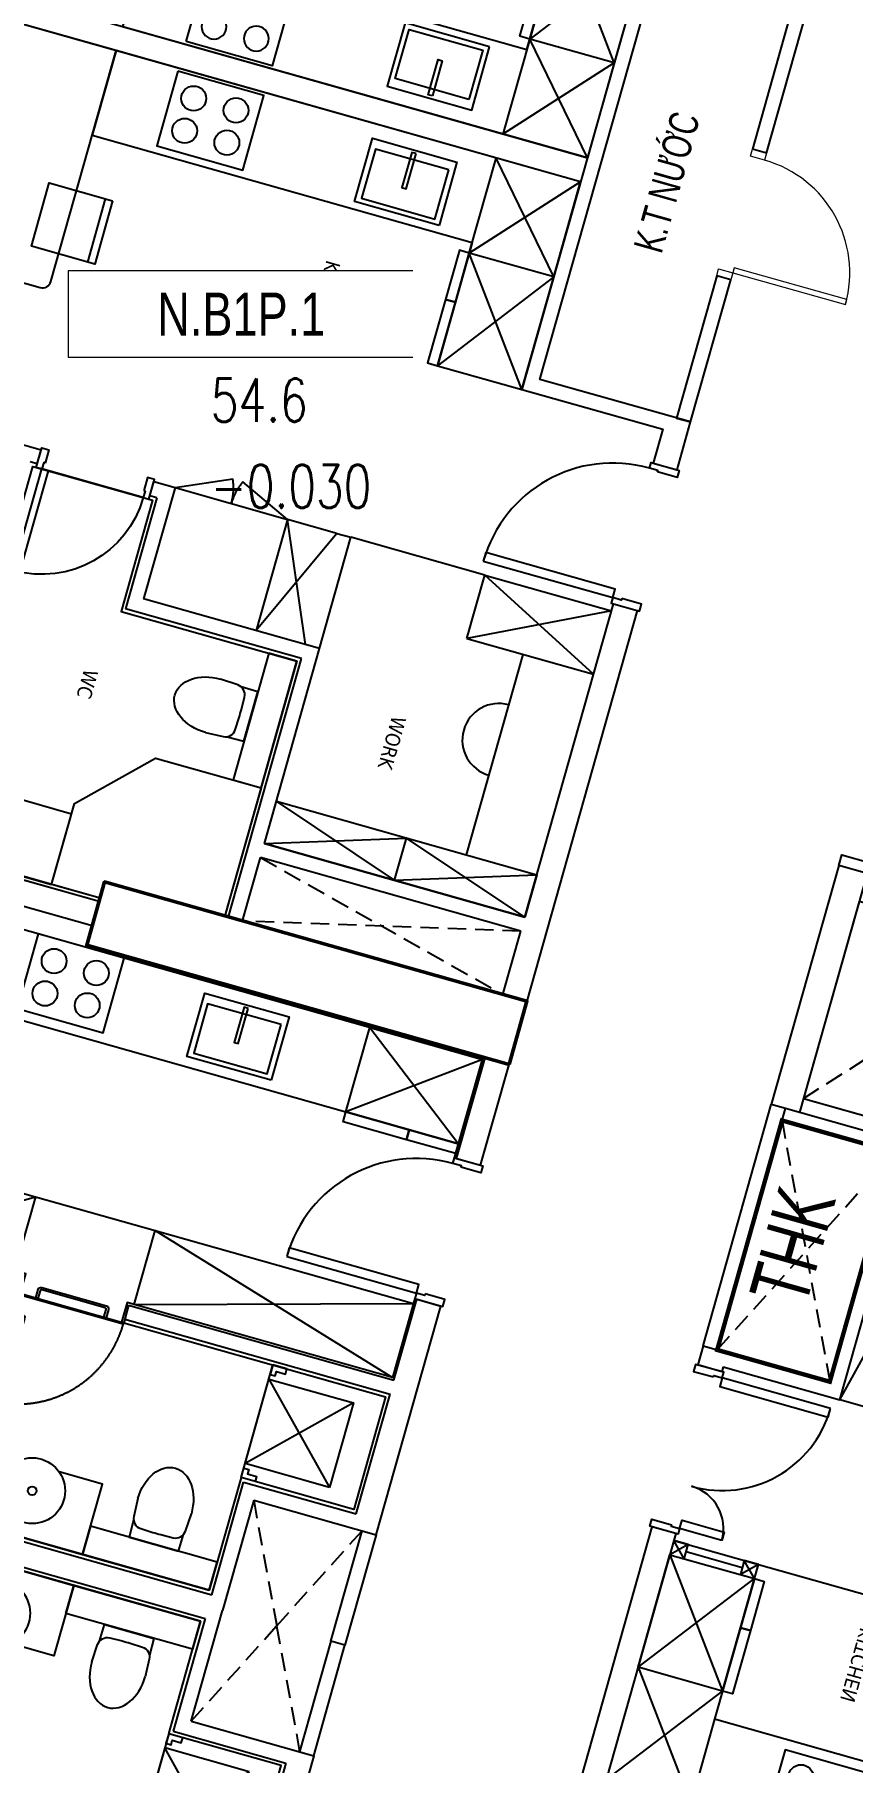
# Model space of a CAD drawing. Header units: millimetres. Extents: x -361669633 to 361256854, y -284153744 to 284385552.
# Drawn here: x -40806 to -35215, y 129725 to 141538 of the extents above; entities that cross this region are included whole.
import ezdxf
from ezdxf.enums import TextEntityAlignment as Align
from ezdxf.xclip import XClip

# ---------------------------------------------------------------- set-up
doc = ezdxf.new("R2010")
doc.units = ezdxf.units.MM
doc.header["$LTSCALE"] = 100
doc.header["$MEASUREMENT"] = 0
doc.header["$XCLIPFRAME"] = 0
doc.set_wipeout_variables(frame=1)
for name, pattern in [('ACAD_ISO03W100', [30, 12, -18]), ('HIDDEN', [0.375, 0.25, -0.125]), ('Xref_ST_MBDV Cot vach 30.7.2022$0$HIDDEN', [0.375, 0.25, -0.125])]:
    doc.linetypes.add(name, pattern=pattern)
for name, color, linetype in [('1VinaPVC-Text', 9, 'Continuous'), ('A-_FURN----_E-_N', 251, 'Continuous'), ('A-_SANIEQPT_E-_N', 251, 'Continuous'), ('A-ANNO-ROOM', 50, 'Continuous'), ('A-CORE-OTLN', 160, 'Continuous'), ('A-FLOR-STRS', 1, 'Continuous'), ('A-WALL-FNSH', 11, 'Continuous'), ('dien tich thong thuy', 3, 'Continuous'), ('IDEA - dim', 251, 'Continuous'), ('KT-Cua', 36, 'Continuous'), ('KT-Khuat', 9, 'HIDDEN'), ('KT-Net manh', 139, 'Continuous'), ('KT-Tuong', 1, 'Continuous'), ('Xref_NT1+NT2_MBDV Cot vach_220729$0$KT-Text', 7, 'Continuous'), ('Xref_ST_MBDV Cot vach 30.7.2022$0$KT-Khuat', 9, 'Xref_ST_MBDV Cot vach 30.7.2022$0$HIDDEN')]:
    doc.layers.add(name, color=color, linetype=linetype)
for name, color, linetype, lineweight in [('A-DOOR', 1, 'Continuous', 9), ('KT-Chuviet', 255, 'Continuous', 15), ('KT-Net cot', 2, 'Continuous', 50), ('KT-Net cua', 87, 'Continuous', 9), ('KT-Net thay', 7, 'Continuous', 15), ('KT-Net truc', 18, 'Continuous', 15)]:
    doc.layers.add(name, color=color, linetype=linetype, lineweight=lineweight)
doc.styles.add('220126_HDN_HBA typical plan$0$211210_HDN_HBA_TYPICAL PLAN CORE OPT 1$0$HBA-Text', font='GOTHIC.TTF')
doc.styles.add('Arial', font='arial.ttf', dxfattribs={"width": 0.7})
doc.styles.add('font unicode ccu', font='arial.ttf')
doc.styles.add('ROMANS', font='ROMANS.SHX')
doc.styles.add('Tahoma', font='tahoma.ttf')
doc.styles.add('Xref_NT1+NT2_MBDV Cot vach_220729$0$Arial', font='arial.ttf', dxfattribs={"width": 0.7})

# ---------------------------------------------------------------- blocks, each defined once
blk = doc.blocks.new('*U243')
at = {"ltscale": 5}
blk.add_lwpolyline([(305, -530), (305, -1.13686837721616e-13), (-305, 0), (-305, -530)], close=True, dxfattribs=at)
for centre in [(-150, -150), (150, -150.0000000000001), (-150, -380), (150, -380)]:
    blk.add_circle(centre, 85, dxfattribs=at)
blk = doc.blocks.new('dc')
for points in [[(-1100, -40), (-1110, -40), (-1110, -100), (-1150, -100), (-1150, 100), (-1100, 100)], [(-50, -40), (-40, -40), (-40, -100), (0, -100), (0, 100), (-50, 100)], [(-1109.999999999985, -400), (-1109.999999999985, -100), (-1049.999999999985, -100), (-1049.999999999985, -400)], [(-39.99999999998545, -869.9999999999709), (-39.99999999998545, -99.9999999999709), (-99.99999999998545, -99.9999999999709), (-99.99999999998545, -869.9999999999709)]]:
    blk.add_lwpolyline(points, close=True)
for centre, radius, start, end in [((-1110.000000000029, -99.9999999999709), 300.0000000000291, 270, 0), ((-40.0000000000291, -100.0000000000873), 769.9999999999345, 180, 270)]:
    blk.add_arc(centre, radius, start, end)
blk = doc.blocks.new('27')
blk.add_line((-5.820766091346741e-11, 100), (-4.365574568510056e-11, 1.455191522836685e-11))
blk.add_lwpolyline([(84.9999999999709, 5099.999999294523), (2.91038304567337e-11, 5099.999999294509), (-2.91038304567337e-11, 100)])
at = {"color": 6, "const_width": 29.99999999999999}
blk.add_lwpolyline([(84.9999999999709, 900.0000000000146), (1714.999999999956, 900.0000000000146), (1714.999999999971, 100.0000000000146), (84.9999999999709, 100)], close=True, dxfattribs=at)
at = {"layer": 'A-_FURN----_E-_N', "linetype": 'Continuous'}
for points in [[(3149.994292274088, 770.0000000000146), (3149.994292274088, 839.9999999999854), (3499.994292274103, 840), (3499.994292274059, 770)], [(3499.994292274059, 770), (3499.994292274103, 840), (3949.994292274088, 840.0000000000146), (3949.994292274059, 770)], [(3149.994292274088, 170.0000000000146), (3149.994292274088, 770.0000000000146), (3949.994292274059, 770), (3949.994292274074, 170.0000000000582)]]:
    blk.add_lwpolyline(points, close=True, dxfattribs=at)
at = {"layer": 'A-WALL-FNSH', "color": 5}
blk.add_lwpolyline([(3099.994292274088, 270), (3099.994292274074, 670)], dxfattribs=at)
at = {"layer": 'IDEA - dim'}
for p, q in [((4149.994292274088, 2320.000000000015), (4149.994292274088, 770.0000000000146)), ((3049.994292274059, 170.0000000000146), (3049.994292274059, 770.0000000000146)), ((3049.994292274059, 770.0000000000146), (3149.994292274059, 670)), ((3149.994292274088, 770.0000000000146), (3049.994292274074, 670.0000000000146)), ((3149.994292274088, 770.0000000000728), (4149.994292274088, 770.0000000000582)), ((3149.994292274074, 269.9999999999854), (3149.994292274088, 770.0000000000146)), ((4149.994292274088, 770.0000000000146), (4749.994292274059, 770.0000000000146)), ((3049.994292274074, 270), (3149.994292274088, 170.0000000000146)), ((3149.994292274074, 269.9999999999854), (3049.994292274059, 170.0000000000146)), ((2999.994292274103, 169.9999999999854), (2999.994292274088, 0))]:
    blk.add_line(p, q, dxfattribs=at)
for points in [[(1814.999999999971, 1000.000000000015), (84.99999999994179, 1000.000000000015), (84.99999999995634, 1400.000000000015), (1814.999999999956, 1400)], [(3149.994292274088, 770.0000000000146), (3049.994292274059, 770.0000000000146), (3049.994292274074, 670.0000000000146), (3149.994292274059, 670)], [(3149.994292274074, 269.9999999999854), (3049.994292274074, 270), (3049.994292274059, 170.0000000000146), (3149.994292274088, 170.0000000000146)]]:
    blk.add_lwpolyline(points, close=True, dxfattribs=at)
at = {"layer": 'KT-Net manh', "linetype": 'ACAD_ISO03W100', "ltscale": 4}
for p, q in [((3049.994292274059, 770.0000000000146), (3049.994292274059, 2320.000000000015)), ((1814.999999999971, 1000.000000000015), (84.99999999995634, 1400.000000000015)), ((3149.994292274088, 170.0000000000146), (3949.994292274059, 770)), ((3949.994292274074, 170.0000000000582), (3149.994292274088, 770.0000000000146)), ((3949.994292274074, 170.0000000000582), (4749.994292274059, 770.0000000000146)), ((4749.994292274045, 170.0000000000146), (3949.994292274059, 770.0000000000582))]:
    blk.add_line(p, q, dxfattribs=at)
at = {"layer": 'KT-Tuong'}
for p, q in [((1714.999999999956, 900.0000000000146), (84.9999999999709, 900.0000000000146)), ((1714.999999999956, 1.455191522836685e-11), (1714.999999999956, 900.0000000000146)), ((1814.999999999971, 170.0000000000146), (1849.994292274059, 170.0000000000146)), ((1849.994292274059, 170.0000000000146), (1849.994292274059, 1.455191522836685e-11)), ((2999.994292274103, 169.9999999999854), (4749.994292274059, 169.9999999999563)), ((1714.999999999971, 100.0000000000146), (-5.820766091346741e-11, 100)), ((1714.999999999956, 1.455191522836685e-11), (-4.365574568510056e-11, 1.455191522836685e-11)), ((1714.999999999956, 1.455191522836685e-11), (1849.994292274059, 1.455191522836685e-11)), ((2999.994292274088, 0), (6799.994292277814, 1.455191522836685e-11))]:
    blk.add_line(p, q, dxfattribs=at)
for points in [[(1814.999999999971, 170.0000000000146), (1814.999999999971, 1000.000000000015), (84.99999999994179, 1000.000000000015)], [(-5.820766091346741e-11, 100), (-4.365574568510056e-11, 1.455191522836685e-11)]]:
    blk.add_lwpolyline(points, dxfattribs=at)
at = {"layer": 'Xref_ST_MBDV Cot vach 30.7.2022$0$KT-Khuat', "linetype": 'Xref_ST_MBDV Cot vach 30.7.2022$0$HIDDEN', "ltscale": 5}
for p, q in [((84.9999999999709, 100), (1714.999999999956, 900.0000000000146)), ((1714.999999999971, 100.0000000000146), (84.9999999999709, 900.0000000000146))]:
    blk.add_line(p, q, dxfattribs=at)
at = {"layer": 'A-_FURN----_E-_N', "rotation": 179.9999999999999}
blk.add_blockref('dc', (1849.994292274074, 84.99997074174462), dxfattribs=at)
at = {"layer": 'A-_SANIEQPT_E-_N', "linetype": 'Continuous', "rotation": 90}
blk.add_blockref('*U243', (4219.994292274074, 1595), dxfattribs=at)
at = {"layer": '1VinaPVC-Text', "style": 'Tahoma', "text_generation_flag": 4}
blk.add_text('KITCHEN', height=100.0000000000054, dxfattribs=at).set_placement((3269.272469775722, 1657.752533752602))
blk = doc.blocks.new('*U244')
at = {"ltscale": 5}
for points in [[(-300, -450), (300, -450), (300, 0), (-300, 0)], [(-261, -65), (261, -65), (261, -415), (-261, -415)], [(-15, -20), (15, -20), (15, -270), (-15, -270)]]:
    blk.add_lwpolyline(points, close=True, dxfattribs=at)
blk = doc.blocks.new('220126_HDN_HBA typical plan$0$210902_YS plan 330pm ver13$0$TOTO-WC-CW822J')
at = {"color": 0}
blk.add_lwpolyline([(-177.2072506700642, -119.1915361834399), (-175, 0), (175, 0), (177.2072506700642, -119.1915361836145)], dxfattribs=at)
blk.add_lwpolyline([(-190, -270), (-183.3947591906181, -144.5004246227618, -0.3908696114996718), (-115.4352058441145, -78.20653349565691), (-27.76706723973621, -75.77130742336158, -0.01388621073825284), (27.76706724101678, -75.77130742336158), (115.4352058439981, -78.20653349565691, -0.3908696114996718), (183.3947591905016, -144.5004246227618), (190, -270)], format="xyb", dxfattribs=at)
blk.add_ellipse((0, -270), major_axis=(0, -270), ratio=0.7037037037037037, start_param=4.71238898038469, end_param=7.853981633974483, dxfattribs=at)
blk = doc.blocks.new('d800')
blk.add_line((760, 70), (40, 70))
for points in [[(40, 790), (40, 70), (85, 70), (85, 790)], [(50, 25), (40, 25), (40, 70), (0, 70), (0, -70), (50, -70)], [(750, 25), (760, 25), (760, 70), (800, 70), (800, -70), (750, -70)]]:
    blk.add_lwpolyline(points, close=True)
blk.add_arc((40, 70), 720, 0, 90)
blk = doc.blocks.new('29')
at = {"layer": 'A-_FURN----_E-_N', "linetype": 'Continuous'}
for points in [[(5040.000000001848, 8430.000056818448), (5040.000000008615, 7830.000056819452), (4240.000000008542, 7830.000056809993), (4239.999999999956, 8430.000056809557)], [(6559.999999998065, 8430.000056818491), (6559.999999991269, 7830.000056819408), (7359.999999991443, 7830.000056810022), (7359.999999999956, 8430.000056809571)], [(5040.000000008615, 7830.000056819452), (5040.000000011147, 7760.000056818899), (4690.000000009313, 7760.000056815465), (4690.000000008498, 7830.000056815057)], [(6559.999999991269, 7830.000056819408), (6559.999999988824, 7760.000056818943), (6909.999999990658, 7760.000056815465), (6909.999999991502, 7830.000056815072)], [(6909.999999991502, 7830.000056815072), (6909.999999990658, 7760.000056815465), (7359.999999990599, 7760.000056810022), (7359.999999991443, 7830.000056810022)]]:
    blk.add_lwpolyline(points, close=True, dxfattribs=at)
at = {"layer": 'IDEA - dim'}
for p, q in [((11375.00018918933, 9430.000056765988), (11375.00018919306, 9600.000056758523)), ((8650.000192315973, 8530.000054032615), (8650.000192877458, 9430.000056796343)), ((9100.000192224674, 8530.000054028074), (9100.000192877487, 9430.000056790377)), ((10525.00018918565, 8930.00005677501), (9100.000192877415, 8930.000056790333)), ((9100.000192224674, 8530.000054028074), (8650.000192315973, 8530.000054032615)), ((9100.000188532867, 8530.000053646232), (9100.000192224703, 8530.000059840444)), ((10825.00018917903, 8505.00005677114), (10525.00018918088, 8505.000056774501)), ((5040.000000008615, 7830.000056819452), (5715.000000008542, 7830.000056826961)), ((6559.999999991269, 7830.000056819408), (5884.999999991342, 7830.000056826961)), ((9440.000189172482, 7580.000056783334), (8650.000189168743, 7580.000056792065)), ((8650.000189163882, 7480.000056796707), (8650.000189165003, 7580.000056791105)), ((8650.000189165745, 7480.000056796314), (8650.000189162005, 7130.00005679582)), ((11514.99999999997, 6600.000056758203), (11514.9999999859, 5330.000056763776))]:
    blk.add_line(p, q, dxfattribs=at)
for points in [[(7650.000189197279, 9475.000056807432), (7640.000189197279, 9475.000056807548), (7640.000189196609, 9415.000056807534), (7600.000189196609, 9415.00005680845), (7600.00018919888, 9615.00005680845), (7650.000189200684, 9615.000056807432)], [(8550.000189199069, 9475.000056796955), (8560.000189197192, 9475.00005679777), (8560.000189198588, 9415.00005679678), (8600.00018919658, 9415.000056796402), (8600.00018919885, 9615.000056797304), (8550.000189198836, 9615.000056796955)], [(8560.000189188257, 8495.000056796358), (8560.000189198588, 9415.00005679678), (8500.000189198414, 9415.000056797042), (8500.000189186365, 8495.000056797013)], [(10825.0001891912, 9430.000056771198), (10825.00018916882, 7580.000056770703), (10525.00018917065, 7580.00005677405), (10525.00018919124, 9430.000056773584)], [(10465.0001896274, 7455.000056776102), (9565.000189167287, 7455.000056786594), (9565.00018916701, 7255.000056785662), (10465.00018962508, 7255.000056775651)], [(6878.370892634499, 5386.365962940326), (7328.370892636318, 5386.365962935277), (7328.370892629406, 4936.365962934797), (6878.37089262942, 4936.365962940719)], [(6878.370892634499, 5386.365962940326), (7328.370892636318, 5386.365962935277), (7328.370892634004, 5336.365962935248), (6878.370892633888, 5336.365962940312)]]:
    blk.add_lwpolyline(points, close=True, dxfattribs=at)
for points in [[(5040.000000001979, 8430.000056818433), (5715.000000000044, 8430.000056825957), (5715.000000038664, 5130.000056826932), (5115.000000038723, 5130.000056820238), (5115.000000006752, 7830.000056819772), (4240.000000008542, 7830.000056809993), (4239.999999999956, 8430.000056809557)], [(6559.99999999805, 8430.000056818419), (5884.999999999927, 8430.000056826), (5884.999999961321, 5130.000056826888), (6484.999999961321, 5130.000056820267), (6484.999999993262, 7830.000056819772), (7359.999999991443, 7830.000056810022), (7359.999999999956, 8430.000056809571)], [(11490.00000000003, 6600.000056757955), (11489.9999999861, 5355.000056763136), (8775.000189140294, 5355.000056794888), (8775.000189149752, 6205.000056795354), (9565.000189153434, 6205.00005678607), (9565.000189167287, 7455.000056786594), (11375.00018916727, 7455.000056765959)], [(11490, 6600.000056759833), (11489.99999999616, 6255.00005630446), (10915.00018961405, 6255.000056311008), (10465.00018961901, 6705.000056316014), (10465.0001896274, 7455.000056776102), (11375.00018916727, 7455.000056765959)], [(8650.000189151062, 6330.000056795849), (8650.000189160128, 7130.00005679678), (9440.000189163722, 7130.00005678703)], [(10990.00000199955, 5677.75033515344), (10990.00000199588, 5355.000056762496), (11489.99999998613, 5355.000056757402), (11489.99999999616, 6255.000056298697), (10990.00000200597, 6255.000056303761), (10990.0000020002, 5902.249778372483)]]:
    blk.add_lwpolyline(points, dxfattribs=at)
blk.add_lwpolyline([(5884.999999995503, 4330.000056827805), (7524.999999991836, 4330.000056809557, 0.414213562373095), (7584.999999992593, 4390.000056808422), (7585.000000000044, 5070.000056809382, 0.414213562373095), (7525.000000002547, 5130.000056809484), (5885.000000004453, 5130.000056827746)], format="xyb", close=True, dxfattribs=at)
for centre, radius, end in [((8560.000189198588, 9415.00005679678), 919.9999999999987, 269.9999999974987), ((9708.683973579231, 8930.000056784527), 249.9999999999997, 359.9999999983325)]:
    blk.add_arc(centre, radius, 179.9999999983325, end, dxfattribs=at)
at = {"layer": 'KT-Khuat', "ltscale": 5}
for p, q in [((10925.00018916688, 7580.000056770092), (11374.99902476928, 9430.000056765988)), ((10925.00018918735, 9430.00005677146), (11375.00018919546, 7580.000056765057))]:
    blk.add_line(p, q, dxfattribs=at)
at = {"layer": 'KT-Net cot'}
blk.add_lwpolyline([(11824.999810807, 9600.000056757868), (11375.00018919542, 9600.000056757897), (11375.00018919549, 6599.999999999898), (11824.9998108069, 6599.999999999869)], close=True, dxfattribs=at)
at = {"layer": 'KT-Net manh', "linetype": 'ACAD_ISO03W100', "ltscale": 4}
for p, q in [((9100.000192879219, 9430.00005671916), (8650.00019234771, 8530.000054032556)), ((8650.000192877458, 9430.000056796343), (9100.000192224674, 8530.000054028074)), ((10825.00018917346, 8505.00005677111), (10525.00018918562, 9430.000056773555)), ((10825.00018918564, 9430.000056771169), (10525.00018917532, 8505.000056774486)), ((8650.000192315973, 8530.000054032615), (8650.000192305524, 7580.000056795805)), ((10825.00018916315, 7580.000056770645), (10525.00018917532, 8505.000056774486)), ((10825.00018917346, 8505.00005677111), (10525.00018916503, 7580.00005677405)), ((5040.000000001848, 8430.000056818448), (4240.000000008542, 7830.000056809993)), ((4239.999999999956, 8430.000056809557), (5040.000000008615, 7830.000056819452)), ((5715.000000000044, 8430.000056825957), (5040.000000008615, 7830.000056819452)), ((5040.000000001848, 8430.000056818448), (5715.000000008542, 7830.000056826961)), ((5884.999999999927, 8430.000056826), (6559.999999991269, 7830.000056819408)), ((6559.999999998065, 8430.000056818491), (5884.999999991342, 7830.000056826961)), ((6559.999999998065, 8430.000056818491), (7359.999999991443, 7830.000056810022)), ((7359.999999999956, 8430.000056809571), (6559.999999991269, 7830.000056819408)), ((8650.000189165745, 7480.000056796314), (9440.000189163722, 7130.00005678703)), ((9440.000189169368, 7480.00005678703), (8650.000189160128, 7130.00005679678)), ((8650.000189160128, 7130.00005679678), (8484.874886932404, 6765.673781921098)), ((8650.000189151062, 6330.000056795849), (8484.874886931648, 6694.32633167693))]:
    blk.add_line(p, q, dxfattribs=at)
for centre, start, end in [((8650.000189160128, 7130.00005679678), 245.6183179415795, 269.9999999974987), ((8650.000189151062, 6330.000056795849), 89.99999999749872, 114.3816820565575)]:
    blk.add_arc(centre, 399.9999999999994, start, end, dxfattribs=at)
at = {"layer": 'KT-Tuong'}
for p, q in [((5350, 9600.000056826379), (5349.999999999985, 9500.000056810604)), ((6250.000000000073, 9600.000056827455), (6249.999999999971, 9500.000056811652)), ((7600.000189187427, 9430.00005680749), (7600.000189189406, 9600.000056846897)), ((8600.000189198618, 9600.000056796387), (11375.000189193, 9600.000056758043)), ((8600.000189198618, 9430.000056797246), (8600.000189198632, 9600.000056796373)), ((10825.00018918925, 9430.000056771634), (8600.000189198632, 9430.000056797304)), ((10825.00018916882, 7580.000056770703), (10825.0001891912, 9430.000056771198)), ((10925.00018918735, 9430.00005677146), (10925.00018916687, 7580.000056769568)), ((11375.00018918933, 9430.000056765988), (10925.00018918751, 9430.000056770936)), ((4239.999999999956, 8430.000056809557), (7360.000000000058, 8430.000056809557)), ((10825.00018916684, 7580.000056770237), (9440.000189168772, 7580.0000567838)), ((9440.000189168743, 7580.000056783363), (9440.000189154947, 6330.000056787496)), ((11375.00018916873, 7580.000056765042), (10925.00018916506, 7580.000056770092)), ((11375.0001891657, 7480.000056765944), (9540.000189169587, 7480.000056786419)), ((9540.000189165774, 7480.000056785924), (9540.000189151819, 6230.000056786419)), ((8750.000189147628, 6180.000056795165), (8650.000189149432, 6180.000056795776)), ((8750.000189148122, 6230.000056796547), (8750.000189145678, 6180.000056794714)), ((8750.000189148122, 6230.000056796547), (9540.000189151819, 6230.000056786419)), ((8750.000189138678, 5380.00005679614), (8650.000189138591, 5380.000056796765)), ((8750.000189136917, 5380.000056795703), (8750.000189138053, 5330.000056795674))]:
    blk.add_line(p, q, dxfattribs=at)
for points in [[(7600.000189189406, 9600.000056846897), (7259.999999999927, 9600.000056843259), (7259.999999999942, 8530.000056809557), (4339.999999999971, 8530.000056809542), (4339.999999999956, 9600.000056811652), (3999.999810810667, 9600.000056808014)], [(5349.999999999985, 9600.000056821518), (4339.999999999956, 9600.000056811652), (4340.000000000073, 9500.000056811652), (5349.999999999985, 9500.000056810604)], [(6249.999999999971, 9500.000056811652), (7260.000000000058, 9500.000056811681), (7259.999999999927, 9600.000056843259), (6249.999999999956, 9600.000056832287)], [(11375.00018916574, 9430.000056765988), (11375.00018916572, 9600.000056758072)], [(7359.999999999956, 8430.000056809571), (7359.999999999942, 9430.000056810488), (7600.000189185594, 9430.000056807956)], [(10825.00018918925, 9430.000056771634), (10825.00018916682, 7580.000056770674)], [(5885, 8430.000056826), (5885.000000000044, 1.455191522836685e-11), (5715, -1.455191522836685e-11), (5715.000000000044, 8430.000056825971)], [(11375.00018916572, 7480.000056765886), (11375.00018916573, 7580.000056765057)], [(11514.99999999994, 6600.000000000015), (11515.00000000006, 5330.00005676382)], [(11514.99999999999, 5230.000056762874), (11515.00000000007, 3000.000056758101), (11685.00000000001, 3000.000056758057), (11684.99999999996, 6600.000000000102)], [(11514.99999999996, 6599.999999999956), (11684.99999999994, 6599.999999999942)], [(8650.000189149432, 6180.000056795776), (8650.000189151062, 6330.000056795849), (9440.000189154947, 6330.000056787496)], [(8650.000189138853, 5230.000056796285), (8650.000189138591, 5380.000056796765)]]:
    blk.add_lwpolyline(points, dxfattribs=at)
at = {"layer": 'IDEA - dim', "rotation": 270}
blk.add_blockref('*U244', (5615.000000014756, 7280.000056825796), dxfattribs=at)
at = {"layer": 'IDEA - dim'}
for name, p, xscale, rotation in [('*U244', (5984.99999998523, 7280.000056825796), -1.000000000000001, 90), ('220126_HDN_HBA typical plan$0$210902_YS plan 330pm ver13$0$TOTO-WC-CW822J', (10015.0001893961, 7255.000056780598), -0.9999999999999994, 359.9999999993623), ('d800', (8705.000189138664, 5380.00005679614), -0.9999999999999996, 270)]:
    blk.add_blockref(name, p, dxfattribs=dict(at, xscale=xscale, rotation=rotation))
at = {"layer": 'IDEA - dim', "extrusion": (0, 0, -1), "zscale": -0.9999999999999998, "rotation": 270}
blk.add_blockref('*U243', (-5165.000000030748, 5880.000056820791), dxfattribs=at)
at = {"layer": 'IDEA - dim', "extrusion": (0, 0, -1), "xscale": -0.9999999999999998, "zscale": -0.9999999999999998, "rotation": 90}
blk.add_blockref('*U243', (-6434.999999969252, 5880.00005682082), dxfattribs=at)
at = {"layer": '1VinaPVC-Text', "style": 'Arial', "width": 0.7}
blk.add_text('K.T NƯỚC', height=200.0000000000211, rotation=179.9999999991662, dxfattribs=at).set_placement((6214.398796482696, 9097.616181711477))
at = {"layer": '1VinaPVC-Text', "style": 'Tahoma', "text_generation_flag": 6}
for s, height, p in [('WORK', 100.0000000000106, (9741.135367217998, 8182.189267708003)), ('KITCHEN', 99.99999999998256, (6866.60463316711, 6903.257251949733)), ('WC', 100.0000000000027, (10005.91355313758, 6068.966081821229))]:
    blk.add_text(s, height=height, rotation=179.9999999983325, dxfattribs=at).set_placement(p)
blk = doc.blocks.new('D--1350')
at = {"color": 8}
blk.add_arc((12617673.62648317, 597359.5347165096, -0.0001246030657289414), 1253.725465295016, 168.7753883424942, 251.6858554326427, dxfattribs=at)
at = {"layer": 'A-FLOR-STRS', "elevation": -0.0001246030657289414}
for points in [[(12617611.16276832, 597322.5291379769), (12616456.67406882, 597649.8758085204), (12616445.76251313, 597611.3928518703), (12617600.25121264, 597284.0461813267)], [(12617824.03671848, 597340.126903272), (12617803.57755157, 597267.971359553), (12617611.16276832, 597322.5291379769), (12617631.62193523, 597394.684681696)], [(12617476.23088103, 596113.4826600483), (12617455.77171412, 596041.3271163292), (12617263.35693087, 596095.8848947531), (12617283.81609778, 596168.0404384722)]]:
    blk.add_lwpolyline(points, close=True, dxfattribs=at)
blk = doc.blocks.new('A$C300D0CFC')
at = {"layer": 'A-CORE-OTLN'}
for p, q in [((-6521.867114528926, -30412.27174201838, 0.01655439809494934), (-6983.625295382575, -32046.42871057714)), ((-6329.403113805573, -30466.65564060569, 0.01655439809494934), (-6791.161294659221, -32100.81260916445))]:
    blk.add_line(p, q, dxfattribs=at)
at = {"layer": 'A-CORE-OTLN', "extrusion": (-1.345536328659832e-06, -1.629292407997712e-06, 0.9999999999977675)}
blk.add_line((-6764.0952344978, -32005.01921119221, 0.01315644447173126), (-2048.73296487247, -33337.4464877579, 0.01763368412771227), dxfattribs=at)
at = {"layer": 'A-CORE-OTLN', "extrusion": (-1.345536328659832e-06, -1.629292407997712e-06, 0.9999999999977675), "elevation": 0.07449335532382592}
blk.add_lwpolyline([(-6383.352938610096, -30657.59835770281), (-6764.095751909604, -32005.01954043474), (-5561.141443727432, -32344.74585126648), (-5180.454373533228, -30997.50281843925)], close=True, dxfattribs=at)
at = {"layer": 'Xref_ST_MBDV Cot vach 30.7.2022$0$KT-Khuat', "linetype": 'Xref_ST_MBDV Cot vach 30.7.2022$0$HIDDEN', "ltscale": 5, "extrusion": (-1.345536328659832e-06, -1.629292407997712e-06, 0.9999999999977675)}
blk.add_line((-6764.095752138644, -32005.01954051666, 0.01312644364828877), (-5180.454373719171, -30997.50281852321, 0.01701886975611725), dxfattribs=at)
at = {"layer": 'A-DOOR', "rotation": 179.9999999993667}
blk.add_blockref('D--1350', (12611302.198953, 566927.9406194849, 0.01667900116069196), dxfattribs=at)
blk = doc.blocks.new('A$C418F5BC8')
at = {"layer": 'A-ANNO-ROOM', "insert": (648.1133449638728, 1090.790118377889), "char_height": 600, "attachment_point": 2, "rotation": 50.44882673977027, "style": '220126_HDN_HBA typical plan$0$211210_HDN_HBA_TYPICAL PLAN CORE OPT 1$0$HBA-Text'}
blk.add_mtext_dynamic_manual_height_columns('SL-S', width=722857412.8743668, gutter_width=9765.624999999996, heights=[0], dxfattribs=at)
blk = doc.blocks.new('A$C2A6C5140')
at = {"layer": 'A-ANNO-ROOM', "insert": (731.4497625969816, 1190.0169191678, 0.0003277973379295924), "char_height": 600, "attachment_point": 2, "rotation": 50.44882673977027, "style": '220126_HDN_HBA typical plan$0$211210_HDN_HBA_TYPICAL PLAN CORE OPT 1$0$HBA-Text'}
blk.add_mtext_dynamic_manual_height_columns('2-BR', width=722857412.8743668, gutter_width=9765.624999999996, heights=[0], dxfattribs=at)
blk = doc.blocks.new('A$C5388591E')
at = {"layer": 'A-ANNO-ROOM', "insert": (894.3001998505497, 842.1987865094561, 0.0004622000541105721), "char_height": 600, "attachment_point": 2, "rotation": 1.4064704596368105, "style": '220126_HDN_HBA typical plan$0$211210_HDN_HBA_TYPICAL PLAN CORE OPT 1$0$HBA-Text'}
blk.add_mtext_dynamic_manual_height_columns('3-BR', width=722857412.8743668, gutter_width=9765.624999999996, heights=[0], dxfattribs=at)
blk = doc.blocks.new('A$C21AF0CCA')
at = {"layer": 'A-ANNO-ROOM', "insert": (1197.56892258345, 814.6835720778872), "char_height": 600, "attachment_point": 2, "rotation": 0.10542954816276216, "style": '220126_HDN_HBA typical plan$0$211210_HDN_HBA_TYPICAL PLAN CORE OPT 1$0$HBA-Text'}
blk.add_mtext_dynamic_manual_height_columns('1-BR+', width=722857412.8743668, gutter_width=9765.624999999996, heights=[0], dxfattribs=at)
blk = doc.blocks.new('cuawc')
at = {"layer": 'IDEA - dim'}
blk.add_lwpolyline([(-760, 0), (-10, 0), (-10, -10), (-760, -10)], close=True, dxfattribs=at)
blk.add_lwpolyline([(-134.9999995920807, -10), (-134.9999999012798, -69.99999993096571, -0.4142135623730955), (-154.9999998733401, -89.9999998335843), (-614.9999995492399, -89.9999999582069, -0.4142135623730945), (-634.9999997187406, -70.0000000022701), (-635, -10), (-619.9999997802079, -10.00000001001172), (-619.9999996982515, -65.00000014714897, 0.4142135623731028), (-609.9999993927777, -74.99999979144195), (-159.9999995660037, -74.99999985605245, 0.4142135623730875), (-149.9999995790422, -64.99999990471406), (-149.9999996628612, -9.999999767518602), (-134.9999995920807, -10)], format="xyb", dxfattribs=at)
at = {"layer": 'KT-Cua'}
blk.add_lwpolyline([(-10, -750), (-10, 0), (0, 0), (0, -750)], close=True, dxfattribs=at)
blk.add_lwpolyline([(0, -124.9999995912076), (59.99999993108213, -124.9999999016291, -0.4142135623730955), (79.99999983422458, -144.999999873573), (79.9999999590218, -604.9999995499966, -0.4142135623730945), (60.00000000186265, -624.9999997186824), (0, -625), (9.313225746154785e-09, -609.9999997809646), (55.00000014714897, -609.9999996974366, 0.4142135623731028), (64.99999979138374, -599.9999993928359), (64.99999985657632, -149.9999995657708, 0.4142135623730875), (54.9999999050051, -139.9999995797989), (-2.328306436538696e-07, -139.9999996633269), (0, -124.9999995912076)], format="xyb", dxfattribs=at)
at = {"layer": 'KT-Net manh', "linetype": 'ACAD_ISO03W100', "ltscale": 4}
blk.add_arc((-10.00800025224789, -0.00334509369485101), 749.991999755212, 179.9997444509397, 270.7645857034216, dxfattribs=at)
blk = doc.blocks.new('stdo')
at = {"layer": 'A-_FURN----_E-_N', "linetype": 'Continuous'}
for points in [[(134.9999999999854, -8804.999999866763), (134.9999999999563, -9704.999999866748), (334.9999999999854, -9704.999999866748), (334.9999999999854, -8804.999999866748)], [(935.000000001819, -9704.99999986669), (1002.500000001819, -9704.999999866719), (1002.50000000179, -9740.99999986666), (971.0000000018335, -9740.99999986669), (971.0000000018626, -9804.99999986669), (935.0000000018481, -9804.99999986669)], [(1035.000000001834, -10304.99999986669), (1035.000000001848, -9704.999999866704), (1635.000000001804, -9704.99999986669), (1635.000000001834, -10304.99999986666)], [(1735.000000001863, -9704.99999986669), (1667.500000001819, -9704.99999986669), (1667.500000001848, -9740.99999986669), (1699.000000001848, -9740.99999986669), (1699.000000001848, -9804.99999986669), (1735.000000001848, -9804.99999986669)], [(3535.000000000029, -10164.99999999999), (3465.000000000015, -10165), (3465, -9715), (3534.999999999971, -9715)], [(4135, -10515.00000000001), (3534.999999999971, -10514.99999999999), (3534.999999999971, -9715), (4135.000000000015, -9715)], [(3534.999999999971, -10514.99999999999), (3464.999999999985, -10515), (3465.000000000015, -10165), (3535.000000000029, -10164.99999999999)]]:
    blk.add_lwpolyline(points, close=True, dxfattribs=at)
at = {"layer": 'IDEA - dim'}
for p, q in [((1759.991999749123, -8644.995344715659), (1734.991999749094, -8644.995344715644)), ((1874.99993633962, -8679.999999866617), (2399.999936339664, -8679.999999999927)), ((2399.999936339664, -8679.999999999927), (2399.999936337772, -10514.99999999987)), ((934.9999999999854, -9704.99999986669), (1735.000000001863, -9704.99999986669))]:
    blk.add_line(p, q, dxfattribs=at)
for points in [[(2434.999999999971, -10514.99999999999), (1874.999936337816, -10514.99999986663), (1874.991936085047, -8629.995344715644), (1734.991935231068, -8629.995344715659), (1735.000000001892, -10504.99999986669), (934.9999999999854, -10504.99999986681), (934.9999999999854, -9704.99999986669), (134.9999999999563, -9704.999999866748), (134.9999999999563, -7004.999999866748), (1735.000000001848, -7004.999999866748), (1735.000000001848, -7909.999999866748), (1875.000000001848, -7909.999999866763), (1875.000000001251, -6864.999999866632), (1745.000000001819, -6864.999999866632), (1745.000000001877, -7004.999999866748), (1735.000000001848, -7004.999999866748)], [(3535.000000000015, -6864.999999999884), (3534.999999999971, -9715)], [(634.9999999999563, -8213.57864362943), (634.9999999999854, -7904.999999866821), (135.0000000000146, -7904.999999866763), (134.9999999999854, -8804.999999866763), (635.0000000000146, -8804.999999866748), (635, -8496.421356104096)], [(3534.999999999971, -9715), (4135.000000000015, -9715)], [(3434.999999999971, -10529.99999999999), (3434.999999999956, -10699.99999999999)]]:
    blk.add_lwpolyline(points, dxfattribs=at)
for points in [[(1875.000000001222, -6964.999999863488), (2400.000000003056, -6964.999999996726), (2400.0000000031, -7830.000000000044), (1875.000000001237, -7829.999999866806)], [(2474.999999999942, -9594.999999999549), (2474.999999999956, -10514.99999999959), (2534.999999999985, -10514.99999999959), (2535.000000000029, -9594.999999999593)], [(809.9999999999854, -10699.99999986675), (25.00000000186265, -10699.99999986675), (25.00000000181899, -10599.99999986676), (809.9999999999418, -10599.99999986494)], [(2484.999999999985, -10574.99999999999), (2474.999999999956, -10575), (2474.999999999956, -10515), (2434.999999999971, -10514.99999999999), (2434.999999999971, -10715), (2484.999999999956, -10715)], [(3384.999999999956, -10574.99999999999), (3394.999999999956, -10575), (3394.999999999956, -10514.99999999999), (3434.999999999971, -10514.99999999996), (3434.999999999971, -10715), (3384.999999999971, -10714.99999999999)]]:
    blk.add_lwpolyline(points, close=True, dxfattribs=at)
for radius in [225, 30]:
    blk.add_circle((459.9999999999709, -8354.999999866748), radius, dxfattribs=at)
blk.add_arc((2474.999999999956, -10514.99999999959), 919.9999999999999, 0, 90, dxfattribs=at)
at = {"layer": 'KT-Khuat', "ltscale": 5}
blk.add_lwpolyline([(809.9999999981228, -9829.999999866748), (25.00000000189175, -10214.99999986675), (809.9999999999418, -10599.99999986494)], dxfattribs=at)
at = {"layer": 'KT-Net manh', "linetype": 'ACAD_ISO03W100', "ltscale": 4}
for p, q in [((2400.0000000031, -7830.000000000044), (2400.000000001237, -8680.000000000058)), ((1635.000000001834, -10304.99999986666), (1035.000000001848, -9704.999999866704)), ((1635.000000001804, -9704.99999986669), (1035.000000001834, -10304.99999986669)), ((4135, -10515.00000000001), (3534.999999999971, -9715)), ((4135.000000000015, -9715), (3534.999999999971, -10514.99999999999))]:
    blk.add_line(p, q, dxfattribs=at)
at = {"layer": 'KT-Net manh'}
blk.add_lwpolyline([(3434.999999999971, -10514.99999999996), (4135, -10515.00000000001), (4135, -1100.000000000015), (4149.999999999942, -1100.000000000713)], dxfattribs=at)
at = {"layer": 'KT-Net manh', "linetype": 'ACAD_ISO03W100', "ltscale": 4}
for points in [[(1875.000000001222, -6964.999999863488), (2400.0000000031, -7830.000000000044)], [(2399.999936339664, -8679.999999999927), (1874.999936337816, -10514.99999986663)], [(1874.99993633962, -8679.999999866617), (2399.999936337772, -10514.99999999987)]]:
    blk.add_lwpolyline(points, dxfattribs=at)
at = {"layer": 'KT-Tuong'}
for p, q in [((109.9999999999854, -1099.999999866748), (109.9999999999854, -9729.999999866763)), ((1759.991999749051, -8644.995344715702), (1760.000000001863, -10529.99999986681)), ((1859.991999749051, -8644.99534471563), (1759.991999749123, -8644.995344715659)), ((1859.991999747217, -8644.995344715586), (1859.999999999985, -10529.99999986672)), ((109.9999999999854, -9729.999999866763), (909.9999999981228, -9729.99999986669)), ((909.9999999981228, -9729.99999986669), (909.9999999999563, -10529.99999986676)), ((809.9999999981228, -9829.999999866748), (25.00000000184809, -9829.999999866763)), ((809.9999999981228, -9829.999999866748), (809.9999999999854, -10699.99999986675)), ((909.9999999999854, -10529.99999986681), (1760.000000001819, -10529.9999998667))]:
    blk.add_line(p, q, dxfattribs=at)
for points in [[(4150, -1099.999999999985), (4149.999999999985, -4099.998030196541), (4289.931157952422, -4099.998073890762), (4289.930763718352, -7699.998073890674), (4150, -7699.998030196584), (4150, -10699.99999999999)], [(1860, -10529.99999986665), (2435, -10529.99999999999), (2434.999999999971, -10700)], [(3434.999999999971, -10529.99999999999), (4150.000000000029, -10529.99999999999)], [(809.9999999999854, -10699.99999986675), (2434.999999999971, -10700)], [(3434.999999999956, -10699.99999999999), (4150, -10699.99999999999)]]:
    blk.add_lwpolyline(points, dxfattribs=at)
at = {"layer": 'A-_SANIEQPT_E-_N', "linetype": 'Continuous', "extrusion": (0, 0, -1), "xscale": -1, "zscale": -1, "rotation": 270}
blk.add_blockref('*U243', (-3605.000000000015, -7664.999999999884), dxfattribs=at)
at = {"layer": 'A-_SANIEQPT_E-_N', "linetype": 'Continuous', "xscale": -1, "rotation": 270}
blk.add_blockref('*U244', (4054.999999999956, -8864.999999999825), dxfattribs=at)
at = {"layer": 'A-_SANIEQPT_E-_N', "xscale": -1.000000000000001, "rotation": 90}
blk.add_blockref('220126_HDN_HBA typical plan$0$210902_YS plan 330pm ver13$0$TOTO-WC-CW822J', (334.9999999999854, -9254.999999866748), dxfattribs=at)
at = {"layer": 'IDEA - dim'}
blk.add_blockref('cuawc', (1734.991999769278, -7895.000042913147), dxfattribs=at)
blk = doc.blocks.new('TAG CAO DO SAN')
blk.add_wipeout([(1526701.778855525, -266095.2298759429), (1527644.6359120198, -266095.2298759429), (1527644.6359120198, -266566.65840419114), (1526701.778855525, -266566.65840419114)]).dxf.layer = 'KT-Net thay'
at = {"layer": 'KT-Net thay', "flags": 128}
blk.add_lwpolyline([(1526701.778855525, -266095.2298759429), (1526701.778855525, -266566.6584041911), (1527644.63591202, -266566.6584041911), (1527644.63591202, -266095.2298759429)], close=True, dxfattribs=at)
for points in [[(1526701.778855525, -266330.9441400666), (1527644.63591202, -266330.9441400666)], [(1526701.778855525, -266566.6584041911), (1527644.63591202, -266566.6584041911)]]:
    blk.add_lwpolyline(points, dxfattribs=at)
at = {"layer": 'KT-Chuviet', "color": 31, "style": 'ROMANS', "width": 0.75}
blk.add_text('DTTT:', height=117.8571320618522, dxfattribs=at).set_placement((1526748.92170835, -266507.8139601254))
at = {"layer": 'KT-Chuviet', "color": 31, "style": 'font unicode ccu', "width": 0.75}
blk.add_attdef('TÊNPHÒNG', text='', height=117.85713, dxfattribs=at).set_placement((1527175.308820772, -266213.4467624734), align=Align.MIDDLE_CENTER)
at = {"layer": 'KT-Chuviet', "color": 31, "ltscale": 15, "style": 'ROMANS', "width": 0.75, "flags": 8}
blk.add_attdef('CAO-DO', (1527091.943339912, -266507.7298381611), '', height=117.8571320618522, dxfattribs=at)

msp = doc.modelspace()

# ---------------------------------------------------------------- linework, layer by layer
at = {"layer": 'KT-Net cua'}
for points, elevation in [([(-35911.77810765288, 140706.0946296488), (-35898.18190960959, 140754.2105667047), (-35801.95003548667, 140727.0181706162), (-35815.54623352996, 140678.9022335603)], 4.260278225070078e-07), ([(-36142.92465833564, 139888.1268825432), (-36129.32846029234, 139936.2428195991), (-36033.08540222148, 139909.0472406655), (-36046.68160026478, 139860.9313036096)], 4.260278225070079e-07), ([(-36033.08540222148, 139909.0472406655), (-35263.230409327, 139691.5080719729), (-35253.56200182957, 139725.7238494349), (-36023.41699472405, 139943.2630181275)], 4.260278225070079e-07)]:
    msp.add_lwpolyline(points, close=True, dxfattribs=dict(at, elevation=elevation))
at = {"layer": 'KT-Net cua', "color": 8}
msp.add_arc((-36033.08540222148, 139909.0472406655, 4.260278225070079e-07), 800.0000000000091, 344.2212141389699, 74.22121413851208, dxfattribs=at)

# ---------------------------------------------------------------- block references
at = {"layer": 'A-ANNO-ROOM'}
for p in [(-179024.1225825999, 160712.6478495842), (-180382.6322397698, 155789.411874884), (-190286.0204869456, 124478.0768178394, 1.346936588895556e-09)]:
    msp.add_blockref('A$C21AF0CCA', p, dxfattribs=at)
at = {"layer": 'dien tich thong thuy'}
for name, p in [('A$C418F5BC8', (-183121.2488710207, 150788.1022653995, 4.458474270978302e-05)), ('A$C418F5BC8', (-185916.5103263877, 147013.3373297456, -1.002392452937338e-05)), ('A$C2A6C5140', (-173817.5586672256, 144980.2909740227, 4.458474270978302e-05)), ('A$C418F5BC8', (-186652.4626417545, 142646.5429756727, -1.002392452937338e-05)), ('A$C418F5BC8', (-186377.4324348223, 138298.4805360042, -1.002392452937338e-05)), ('A$C2A6C5140', (-176455.3479834166, 137392.1549659841, 4.458474270978302e-05)), ('A$C418F5BC8', (-187947.5319872767, 133708.2440662626, 4.458474270978302e-05)), ('A$C418F5BC8', (-189241.4115529855, 129721.5758114107, -1.002392452937338e-05)), ('A$C2A6C5140', (-179002.0562959724, 128379.5430231674, 4.458474270978302e-05)), ('A$C2A6C5140', (-181410.0641770078, 119690.6662781135, -1.002392452937338e-05)), ('A$C2A6C5140', (-183695.913663118, 112855.615400683, -1.002392452937338e-05)), ('A$C2A6C5140', (-185634.5661370347, 105094.7725278903, 4.458474270978302e-05)), ('A$C5388591E', (-179466.3195788267, 167815.827265796, -1.002374431291389e-05)), ('A$C5388591E', (-196231.0722577464, 103592.7979221966, 4.458517517066486e-05))]:
    msp.add_blockref(name, p, dxfattribs=at)
at = {"layer": 'IDEA - dim', "rotation": 254.2212141373423}
msp.add_blockref('27', (-35769.30280996918, 134223.0633950694), dxfattribs=at)
at = {"layer": 'KT-Net manh'}
msp.add_blockref('A$C300D0CFC', (-28785.67744345516, 166269.4928267568), dxfattribs=at)
at = {"layer": 'KT-Tuong', "rotation": 254.2212141373278}
msp.add_blockref('29', (-43585.41681418545, 148485.8934754438), dxfattribs=at)

# ---------------------------------------------------------------- texts
at = {"layer": 'Xref_NT1+NT2_MBDV Cot vach_220729$0$KT-Text', "extrusion": (-2.279760247110746e-08, -7.842662398760276e-08, 0.9999999999999968), "style": 'Xref_NT1+NT2_MBDV Cot vach_220729$0$Arial', "width": 0.7}
msp.add_text('THK', height=400, rotation=74.22122668239095, dxfattribs=at).set_placement((-35431.40126854394, 133202.2623463215, -0.009600913005510045), align=Align.CENTER)

# ---------------------------------------------------------------- next in the draw order: block references
at = {"layer": 'IDEA - dim', "rotation": 74.22121413923438}
msp.add_blockref('stdo', (-48987.93409896787, 133412.0334289598), dxfattribs=at)
at = {"layer": 'KT-Net truc'}
ref = msp.add_blockref('TAG CAO DO SAN', (-3857331.282380508, 805160.0640974798, -3.413026269626517e-05), dxfattribs=dict(at, xscale=2.5, yscale=2.5, zscale=2.5))
XClip(ref).set_block_clipping_path([(1526674.1636322693, -266330.944140067), (1527644.6359120195, -266095.2298759429)])
ref.add_attrib('CAO-DO', '54.6', (-39601.42403072742, 138890.7395020771, -3.413026269626517e-05), dxfattribs={"layer": 'KT-Chuviet', "color": 31, "ltscale": 15, "height": 294.6428301546305, "style": 'ROMANS', "width": 0.7500000000000001})
ref.add_attrib('CAO-DO', '-0.030', (-39601.42403072742, 138301.4538417679, -3.413026269626517e-05), dxfattribs={"layer": 'KT-Chuviet', "color": 31, "ltscale": 15, "height": 294.6428301546305, "style": 'ROMANS', "width": 0.7500000000000001})
ref.add_attrib('TÊNPHÒNG', 'N.B1P.1', dxfattribs={"layer": 'KT-Chuviet', "color": 31, "height": 294.642825, "style": 'font unicode ccu', "width": 0.7500000000000001}).set_placement((-39393.01032857626, 139626.4471912963, -3.413026269626517e-05), align=Align.MIDDLE_CENTER)

# ---------------------------------------------------------------- next in the draw order: block references
at = {"layer": 'IDEA - dim', "xscale": -1, "rotation": 74.22121413925623}
msp.add_blockref('stdo', (-48974.35646459631, 133460.0838197575), dxfattribs=at)

doc.saveas('drawing.dxf')
